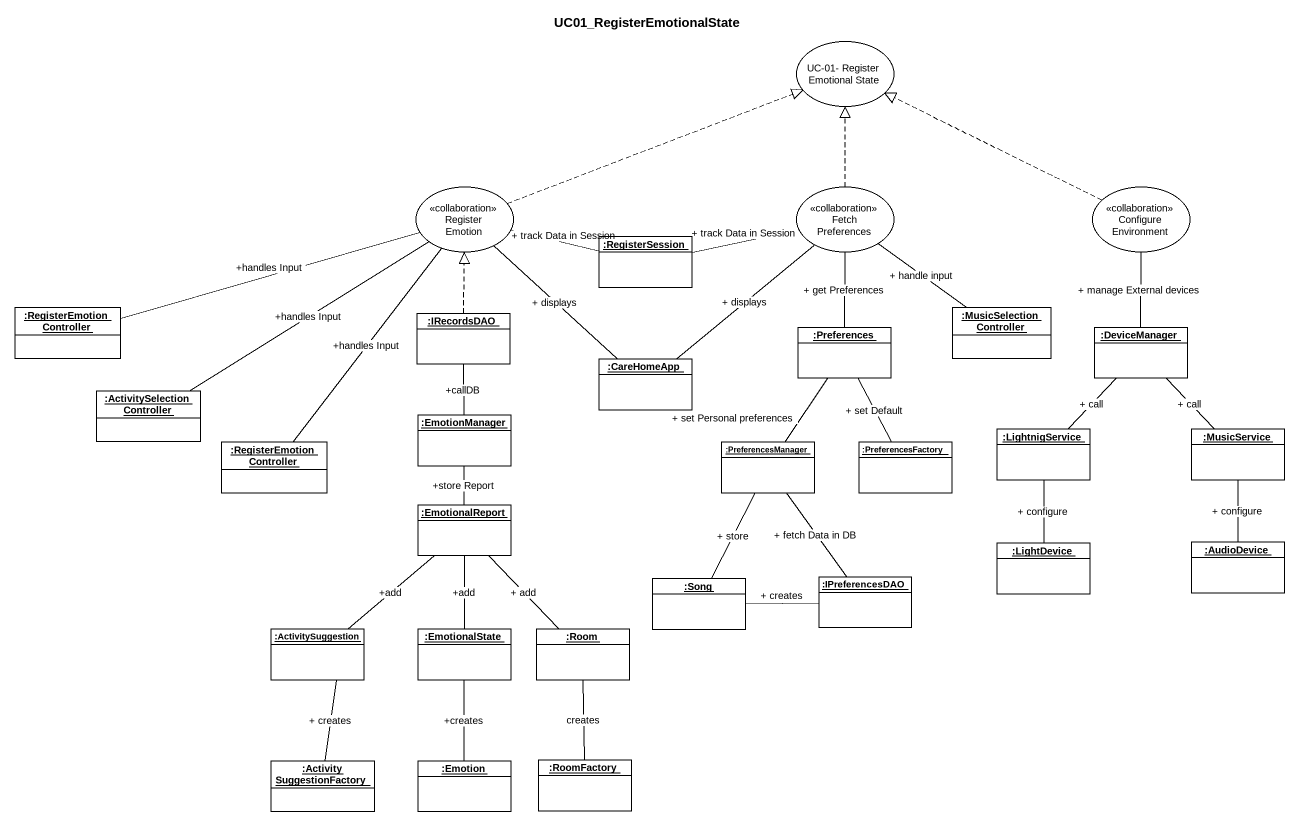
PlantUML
@startuml
title UC01_RegisterEmotionalState
allowmixing
hide circle
hide empty members
usecase "UC-01- Register Emotional State" as UC_01_Register_Emotional
usecase "Register Emotion" as Register_Emotion <<collaboration>>
usecase "Fetch Preferences" as Fetch_Preferences <<collaboration>>
usecase "Configure Environment" as Configure_Environment <<collaboration>>
object ":RegisterSession" as RegisterSession
object ":RegisterEmotionController" as RegisterEmotionController
object ":IRecordsDAO" as IRecordsDAO
object ":MusicSelectionController" as MusicSelectionController
object ":CareHomeApp" as CareHomeApp
object ":Preferences" as Preferences
object ":DeviceManager" as DeviceManager
object ":ActivitySelectionController" as ActivitySelectionController
object ":RegisterEmotionController" as RegisterEmotionController_2
object ":EmotionManager" as EmotionManager
object ":PreferencesManager" as PreferencesManager
object ":PreferencesFactory" as PreferencesFactory
object ":LightnigService" as LightnigService
object ":MusicService" as MusicService
object ":EmotionalReport" as EmotionalReport
object ":LightDevice" as LightDevice
object ":AudioDevice" as AudioDevice
object ":Song" as Song
object ":IPreferencesDAO" as IPreferencesDAO
object ":ActivitySuggestion" as ActivitySuggestion
object ":EmotionalState" as EmotionalState
object ":Room" as Room
object ":ActivitySuggestionFactory" as ActivitySuggestionFactory
object ":Emotion" as Emotion
object ":RoomFactory" as RoomFactory
Register_Emotion .right.|> UC_01_Register_Emotional
Fetch_Preferences .up.|> UC_01_Register_Emotional
Configure_Environment .left.|> UC_01_Register_Emotional
RegisterSession -left- Register_Emotion : + track Data in Session
RegisterSession -right- Fetch_Preferences : + track Data in Session
RegisterEmotionController -right- Register_Emotion : +handles Input
IRecordsDAO .up.|> Register_Emotion
MusicSelectionController -up- Fetch_Preferences : + handle input
CareHomeApp -up- Register_Emotion : + displays
CareHomeApp -up- Fetch_Preferences : + displays
Preferences -up- Fetch_Preferences : + get Preferences
DeviceManager -up- Configure_Environment : + manage External devices
DeviceManager -- LightnigService : + call
ActivitySelectionController -up- Register_Emotion : +handles Input
RegisterEmotionController_2 -up- Register_Emotion : +handles Input
EmotionManager -up- IRecordsDAO : +callDB
PreferencesManager -up- Preferences : + set Personal preferences
PreferencesFactory -up- Preferences : + set Default
LightnigService -- LightDevice : + configure
MusicService -up- DeviceManager : + call
EmotionalReport -up- EmotionManager : +store Report
EmotionalReport -- EmotionalState : +add
EmotionalReport -- Room : + add
AudioDevice -up- MusicService : + configure
Song -up- PreferencesManager : + store
Song -right- IPreferencesDAO : + creates
IPreferencesDAO -up- PreferencesManager : + fetch Data in DB
ActivitySuggestion -up- EmotionalReport : +add
ActivitySuggestionFactory -up- ActivitySuggestion : + creates
Emotion -up- EmotionalState : +creates
RoomFactory -up- Room : creates
@enduml
